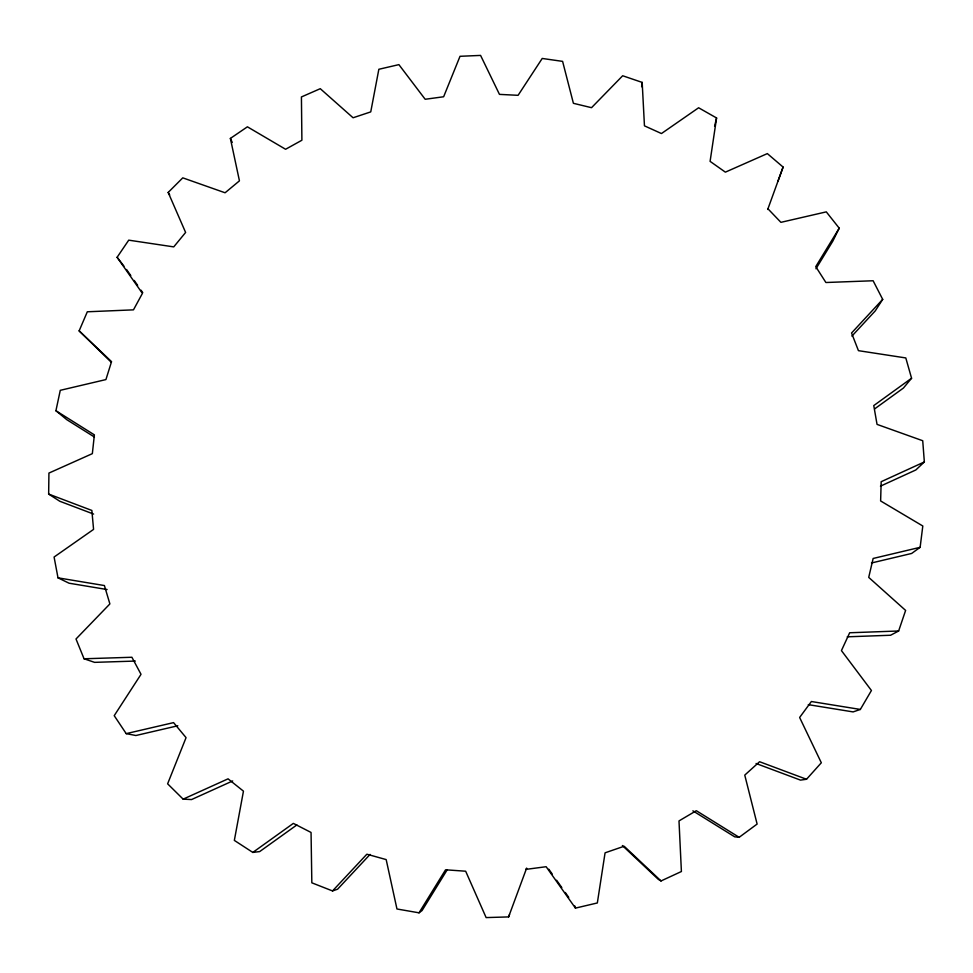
<?xml version="1.0" encoding="UTF-8"?>
<svg xmlns="http://www.w3.org/2000/svg" width="973" height="973" viewBox="0 0 973 973"><rect width="100%" height="100%" fill="white"/><g stroke="black" fill="none" stroke-linecap="round" stroke-linejoin="round"><path stroke-width="1.46" d="M93.627 514.085L59.815 501.265L48.65 494.065L48.93 473.073L92.35 453.649L94.381 434.87L55.923 410.728L60.277 390.319L105.923 379.579L111.542 361.64L79.141 330.869L87.315 311.786L133.471 309.852L142.411 293.396L117.113 257.286L128.728 240.161L173.741 246.887L185.612 232.45L168.183 192.435L182.778 177.852L225.091 192.776L239.443 180.844L230.382 138.421L247.41 126.818L285.588 149.27L301.898 140.234L301.423 96.947L320.275 88.689L353.065 117.769L370.749 111.895L378.85 69.278L398.894 64.632L425.177 99.27L443.639 96.765L460.022 56.3L480.577 55.412L499.465 94.381L518.086 95.318L542.216 58.453L562.601 61.372L573.401 103.308L591.535 107.687L622.671 75.76L642.18 82.401L644.454 125.845L661.458 133.544L698.614 107.772L716.578 117.976L710.095 161.36L725.371 172.148L767.344 153.6L783.095 167.064L777.95 181.282M871.48 562.978L911.652 553.455L920.13 547.325L922.805 526.004L880.626 500.949L881.173 481.708L924.35 461.944L922.72 440.733L877.038 424.386L873.766 405.583L911.567 378.229L905.802 357.942L858.441 350.669L851.557 333.009L882.693 299.368L873.122 280.759L825.895 282.511L815.751 266.638L839.225 228.181L826.296 211.871L780.905 222.343L767.928 208.781M641.633 86.743L642.18 82.401M714.583 126.259L716.578 117.976M847.228 636.816L890.587 635.247L898.638 630.99L905.62 610.424L868.719 577.39L873.146 558.466L920.13 547.325M767.709 209.463L783.095 167.064M48.65 494.065L91.851 510.448L93.578 529.385L54.087 557.03L58.003 577.84L104.403 585.551L109.888 603.917L76.003 638.993L84.055 658.782L131.89 657.261L141.024 674.313L114.218 715.666L126.21 733.63L173.571 722.623L186.062 737.643L167.624 783.812L183.143 799.149L228.059 778.838L243.457 791.158L234.347 840.404L252.822 852.421L293.347 823.389L311.056 832.45L311.834 882.815L332.535 890.94L366.857 854.209L386.172 859.585L396.96 908.989L419.022 912.82L445.561 869.801L465.666 871.212L486.123 917.588L508.587 916.919L526.648 868.111L526.125 869.351L546.145 866.712L575.444 908.113L597.337 902.956L605.072 852.822L624.155 846.242L661.032 880.942L681.404 871.516L678.996 820.92L696.315 810.704L739.152 837.315L757.116 824.058L744.759 775.116L759.585 761.725L806.508 779.264L821.321 762.783L799.624 717.478L811.373 701.521L860.339 709.439L871.431 690.502L841.438 650.596L849.672 632.766L898.638 630.99M508.587 916.919L509.524 914.559M839.225 228.181L832.803 241.158L815.958 268.767M447.179 869.826L422.051 910.558L419.022 912.82M882.693 299.368L875.262 310.873L851.91 336.099M911.567 378.229L903.418 388.057L874.8 408.769M370.068 854.416L337.582 889.2L332.535 890.94M924.35 461.944L915.848 469.959L880.443 486.159M296.85 824.946L259.682 851.582L252.822 852.421M232.693 780.942L191.572 799.551L183.143 799.149M860.339 709.439L853.114 711.908L808.283 704.647M177.816 725.773L135.879 735.515L126.21 733.63M806.508 779.264L800.499 780.115L756.07 763.501M135.332 661.068L94.6 662.358L84.055 658.782M739.152 837.315L734.7 836.829L692.873 810.837M107.103 589.541L69.047 583.204L58.003 577.84M661.032 880.942L658.393 879.434L622.379 845.537M94.43 437.035L66.833 419.704L55.923 410.728M111.336 362.321L79.141 330.869M117.113 257.286L123.96 266.152M548.808 869.205L552.275 874.107M556.605 880.237L561.81 887.583M565.277 892.484L568.743 897.386M126.526 269.485L130.796 275.578M134.213 280.455L137.643 285.332M141.061 290.209L142.763 292.654M168.183 192.435L169.691 194.904M230.382 138.421L232.255 142.423M574.812 905.96L575.444 908.113"/></g></svg>
